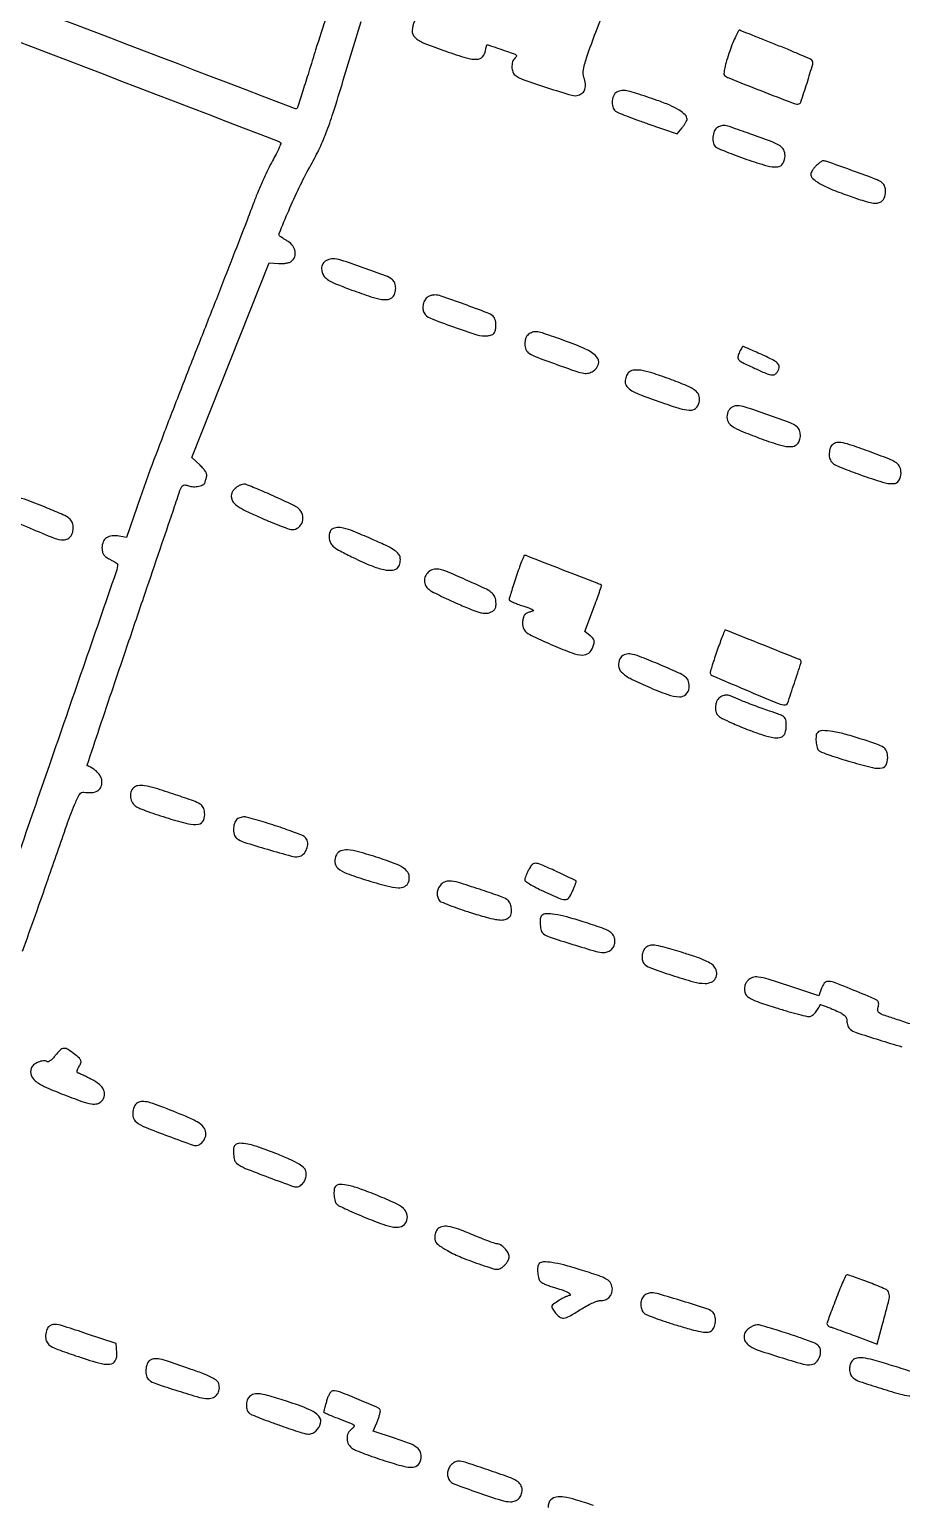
# Model space of a CAD drawing. Header units: metres. Extents: x 244 to 6504, y 133 to 4776.
# Drawn here: x 3292.6 to 3516.7, y 1339.1 to 1717.7 of the extents above; entities that cross this region are included whole.
import ezdxf

# ---------------------------------------------------------------- set-up
doc = ezdxf.new("R2010")
doc.units = ezdxf.units.M
doc.header["$MEASUREMENT"] = 0

msp = doc.modelspace()

# ---------------------------------------------------------------- linework, layer by layer
for points in [[(3073.43, 1797.58, -0.000015), (3212.47, 1744.26, -0.000001), (3356.48, 1689.04, -0.090549), (3357.03, 1688.7, -0.308558), (3357.12, 1688.36, -0.012824), (3356.63, 1687.14, -0.018365), (3355.93, 1685.66, -0.011556), (3355.01, 1683.98, 0.018378), (3353.87, 1681.85, 0.007735), (3352.5, 1678.9, 0.007641), (3351.13, 1675.7, 0.00987), (3349.98, 1672.72, -0.004748), (3348.39, 1668.49, -0.000592), (3344.83, 1659.35, -0.000698), (3340.59, 1648.49, -0.000578), (3336.04, 1636.95, 0.001523), (3331.41, 1625.15, 0.001604), (3326.93, 1613.52, 0.001533), (3323.14, 1603.47, 0.007227), (3321.06, 1597.66), (3317.48, 1587.19), (3315.6, 1587.56, 0.070458), (3313.79, 1587.65, 0.125189), (3312.38, 1587.15, 0.142931), (3311.5, 1586.11, 0.104189), (3311.19, 1584.61, 0.052267), (3311.29, 1583.61, 0.095312), (3311.61, 1582.86, 0.08759), (3312.2, 1582.24, 0.038795), (3313.17, 1581.64, -0.006034), (3313.94, 1581.23, -0.009548), (3314.58, 1580.87, -0.004023), (3315.11, 1580.54, -0.259374), (3315.16, 1580.45, -0.08339), (3314.82, 1578.41, -0.000065), (3297.66, 1528.79, -0.000345), (3281.62, 1482.53, -0.014331)], [(3368.99, 1721.3, 0.009906), (3366.1, 1712.52, -0.001067), (3364.33, 1706.81, -0.001723), (3362.8, 1701.96, -0.000256), (3361.42, 1697.66, -0.119228), (3361.26, 1697.41, -0.295746), (3360.94, 1697.34, -0.000001), (3222.9, 1750.06, -0.000075), (3098.13, 1797.73, -0.00214)], [(2390.74, 4302.36, -0.000001), (2436.6, 4383.87, -0.253439)], [(5649.78, 2908.29, -0.000001), (5592.12, 2927.27, -0.000136)], [(2358.85, 2292.47, -0.000002), (2402.87, 2275.77, -0.000001), (2455, 2255.99, -0.000469)], [(2661.8, 3304.26, -0.000001), (2697.55, 3290.75, -0.000089)], [(2166.88, 2385.74, -0.000003), (2059.01, 2428.09, -0.099946)], [(2836.31, 1902.63, -0.000001), (2798.12, 1918.05, -0.081722)], [(2910.82, 2101.23, -0.000002), (2871.64, 2116.15, -0.08954)], [(4072.04, 2648.41, -0.000003), (4098.22, 2621.39, -0.000215)], [(2835.59, 1257.96, 0.000001), (2811.6, 1266.94)], [(2724.87, 2153.38, -0.00001), (2851.52, 2105.29, -0.308463)], [(3433.83, 1894.18, -0.000012), (3289.85, 1953, -0.000025), (3146.63, 2011.53, -0.11823)], [(2592.86, 1267.89, -0.000002), (2552.45, 1283.32, -0.105537)], [(2874.35, 2096.45, 0.000005), (2911.92, 2082.18, 0.000032)], [(3734.93, 1774.32, -0.000007), (3697.02, 1788.85, -0.036058)], [(2535.59, 1289.9, -0.000004), (2496.83, 1304.97, -0.000295)], [(3121.11, 1058.8, -0.000012), (2978.85, 1116.92, -0.000024), (2837.26, 1174.78, -0.126636)], [(3590.01, 1813.07, -0.000033), (3680.68, 1776.36, -0.060123)], [(3424.04, 1803.21, 0.000011), (3419.48, 1791.46, 0.000051)], [(3380.74, 1727.83, -0.00001), (3385.11, 1739.18, -0.000067)], [(3391.52, 1719.89, 0.096254), (3390.91, 1717.46, 0.217462), (3391.59, 1715.74, 0.097261), (3393.91, 1714.23, 0.01236), (3399.53, 1712.14, 0.010672), (3404.89, 1710.42, 0.078062), (3407.56, 1710.06, 0.207977), (3409, 1710.73, 0.146057), (3409.77, 1712.37, -0.013019), (3409.87, 1712.92, -0.020775), (3409.98, 1713.38, -0.015982), (3410.09, 1713.73, -0.315927), (3410.18, 1713.79, -0.081447), (3410.43, 1713.75, -0.000421), (3412.81, 1712.95, -0.002173), (3415.14, 1712.15, -0.00345), (3417.12, 1711.44, -0.051924), (3417.54, 1711.24, -0.220106), (3417.69, 1711.01, -0.195059), (3417.62, 1710.73, -0.040591), (3417.29, 1710.33, 0.123718), (3416.72, 1709.38, 0.076594), (3416.54, 1708.1, 0.078526), (3416.75, 1706.85, 0.147245), (3417.34, 1706.03, 0.08047), (3419.6, 1704.79, 0.007457), (3425.67, 1702.76, 0.005064), (3431.96, 1700.82, 0.150079), (3433.61, 1700.84, 0.105727), (3434.7, 1701.46, 0.136644), (3435.32, 1702.42, 0.108258), (3435.43, 1703.75, 0.050689), (3435.03, 1705.43, -0.139185), (3434.91, 1707.4, -0.025812), (3435.89, 1710.92, -0.011825), (3438.09, 1717.04, -0.001222), (3443.66, 1731.35, -0.00016), (3458.89, 1770.18, -0.005899)], [(3396.85, 1733.3, -0.000173), (3392.25, 1721.58, -0.015974)], [(3290.74, 1480.92, 0.0022), (3294.08, 1490.21, 0.00222), (3297.33, 1499.5, -0.001181), (3302.12, 1513.29, -0.013898), (3304.14, 1518.59, -0.032608), (3305.46, 1521.27, -0.308535), (3306.56, 1521.8, 0.050155), (3308.55, 1521.7, 0.112776), (3310, 1522.11, 0.150683), (3310.87, 1523.01, 0.118488), (3311.19, 1524.34, 0.098501), (3310.94, 1525.56, 0.082303), (3310.24, 1526.69, 0.066758), (3309.06, 1527.72, 0.037846), (3307.4, 1528.64, -0.382744), (3307.37, 1528.73, -0.000019), (3310.57, 1538.31, -0.000692), (3314.14, 1548.9, -0.000415), (3318.39, 1561.46, 0.000075), (3322.74, 1574.27, 0.000108), (3326.59, 1585.61, 0.000057), (3329.85, 1595.23, 0.001687), (3330.67, 1597.67, -0.009114), (3331.41, 1599.79, -0.10692), (3331.88, 1600.53, -0.23103), (3332.47, 1600.73, -0.060976), (3333.46, 1600.49, 0.09257), (3334.67, 1600.27, 0.056494), (3336.12, 1600.44, 0.060514), (3337.32, 1600.88, 0.281445), (3337.68, 1601.48, -0.067204), (3337.71, 1601.63, -0.007797), (3337.8, 1601.97, -0.009261), (3337.93, 1602.36, -0.007441), (3338.09, 1602.78, 0.154241), (3338.12, 1603.35, 0.067049), (3337.84, 1604.07, 0.050111), (3337.26, 1604.89, 0.026414), (3336.39, 1605.79), (3334.29, 1607.75), (3344.21, 1632.78), (3354.13, 1657.82), (3356.56, 1657.62, 0.031522), (3357.56, 1657.6, 0.03161), (3358.55, 1657.7, 0.033291), (3359.4, 1657.91, 0.097742), (3359.93, 1658.2, 0.136741), (3360.71, 1659.33, 0.127681), (3360.83, 1660.73, 0.114569), (3360.23, 1662.13, 0.095787), (3359.05, 1663.23, -0.000584), (3358.33, 1663.68, -0.0008), (3357.69, 1664.09, -0.000512), (3357.15, 1664.43, -0.009502), (3356.98, 1664.54, -0.352296), (3356.74, 1665.36, -0.003687), (3359.18, 1671.18, -0.011186), (3361.87, 1677.12, -0.01534), (3364.57, 1682.33, 0.015096), (3366.91, 1686.82, 0.020174), (3368.73, 1691.03, 0.014584), (3370.6, 1696.31, 0.004078), (3373.2, 1704.68), (3377.76, 1719.74)], [(3270.72, 1455.08, -0.000019), (3265.35, 1440.63, -0.000413)], [(3518.91, 1462.25, 0.008983), (3515.15, 1463.51, -0.005705), (3512.05, 1464.52, -0.069394), (3510.94, 1465.08, -0.215533), (3510.56, 1465.7, -0.118622), (3510.67, 1466.6, 0.122945), (3510.78, 1467.63, 0.222384), (3510.33, 1468.34, 0.042654), (3508.88, 1469.08, 0.001315), (3502.68, 1471.61, 0.008287), (3499.16, 1472.97, 0.09567), (3497.71, 1473.2, 0.230179), (3496.83, 1472.74, 0.075258), (3496.13, 1471.41), (3495.46, 1469.49), (3488.74, 1471.7, 0.003381), (3482.4, 1473.73, 0.039797), (3479.87, 1474.31, 0.1175), (3478.39, 1474.18, 0.128698), (3477.17, 1473.38, 0.051936), (3476.67, 1472.7, 0.066482), (3476.38, 1471.99, 0.068282), (3476.28, 1471.23, 0.058985), (3476.38, 1470.44, 0.139907), (3476.94, 1469.48, 0.076552), (3478.06, 1468.68, 0.034361), (3480.15, 1467.81, 0.005188), (3484.47, 1466.4, 0.005808), (3487.48, 1465.49, 0.008201), (3490.19, 1464.75, 0.005161), (3492.47, 1464.2, 0.106144), (3493.18, 1464.19, 0.125834), (3493.83, 1464.5, 0.043366), (3494.57, 1465.24, 0.041474), (3495.26, 1466.2, 0.048091), (3495.74, 1467.21, -0.411492), (3495.83, 1467.25, -0.002391), (3496.78, 1466.92, -0.007733), (3497.9, 1466.5, -0.004627), (3499.21, 1465.96, -0.016306), (3500.94, 1465.18, -0.061542), (3501.93, 1464.53, -0.103762), (3502.45, 1463.86, -0.113556), (3502.63, 1463.06, 0.049328), (3502.69, 1462.44, 0.042159), (3502.87, 1461.81, 0.04418), (3503.14, 1461.26, 0.086207), (3503.46, 1460.89, 0.092184), (3504.99, 1460.06, 0.003919), (3510.9, 1458.17, 0.004683), (3516.77, 1456.41, 0.070724)], [(3437.48, 1338.56, 0.010982), (3432.92, 1340.05, 0.039379), (3429.93, 1340.7, 0.067119), (3427.9, 1340.7, 0.164839), (3426.58, 1340.05, 0.107194), (3425.99, 1339.14, 0.103284), (3425.83, 1338.05, 0.097736)]]:
    msp.add_lwpolyline(points, format="xyb")
for points in [[(3472.51, 1712.15, 0.009852), (3471.73, 1709.74, 0.021245), (3471.25, 1707.86, 0.020723), (3471.01, 1706.44, 0.243945), (3471.19, 1705.94, 0.091034), (3472.27, 1705.27, 0.000949), (3480.53, 1702.01, 0.000935), (3488.81, 1698.79, 0.092628), (3490.04, 1698.56, 0.32077), (3490.78, 1699.09, 0.005873), (3492.38, 1703.96, 0.006196), (3493.86, 1708.84, 0.277416), (3493.6, 1709.83, 0.088022), (3493.12, 1710.15, 0.002064), (3490.66, 1711.23, 0.004503), (3487.75, 1712.46, 0.003033), (3484.41, 1713.82, -0.00001), (3481.06, 1715.15, -0.000014), (3478.13, 1716.32, -0.000006), (3475.63, 1717.32, -0.000299), (3475.13, 1717.52, 0.377545), (3474.79, 1717.4, 0.01341), (3474.09, 1716.05, 0.018821), (3473.31, 1714.29, 0.011304)], [(3443.83, 1701.8, 0.174873), (3442.84, 1700.97, 0.098978), (3442.34, 1699.46, 0.097563), (3442.44, 1697.86, 0.16459), (3443.18, 1696.75, 0.068922), (3443.79, 1696.4, 0.003431), (3445.97, 1695.54, 0.005475), (3448.57, 1694.56, 0.003927), (3451.51, 1693.53), (3459.01, 1690.94), (3460.28, 1692.5, 0.016927), (3460.77, 1693.15, 0.020406), (3461.18, 1693.78, 0.019513), (3461.48, 1694.34, 0.114662), (3461.56, 1694.66, 0.202995), (3461.09, 1695.76, 0.051684), (3459.54, 1696.98, 0.039047), (3457.12, 1698.25, 0.018859), (3453.87, 1699.51, 0.002151), (3448.53, 1701.32, 0.024762), (3446.4, 1701.92, 0.065832), (3445.07, 1702.05, 0.079)], [(3469.34, 1692.54, 0.168554), (3468.56, 1691.63, 0.077659), (3468.21, 1690.08, 0.077744), (3468.35, 1688.49, 0.169885), (3469.01, 1687.49, 0.065762), (3469.62, 1687.14, 0.003577), (3471.67, 1686.31, 0.005519), (3474.14, 1685.37, 0.003998), (3476.91, 1684.37, 0.013961), (3482.13, 1682.7, 0.094488), (3484.82, 1682.45, 0.24128), (3486.2, 1683.33, 0.132982), (3486.73, 1685.31, 0.110874), (3486.4, 1686.78, 0.144254), (3485.48, 1687.81, 0.049301), (3483.42, 1688.83, 0.003925), (3477.7, 1690.92, 0.001445), (3472.73, 1692.68, 0.036498), (3471.34, 1693.06, 0.121381), (3470.42, 1693.01, 0.059028)], [(3494.68, 1682.66, 0.022886), (3494.17, 1682.1, 0.026473), (3493.74, 1681.53, 0.026952), (3493.44, 1681.01, 0.120635), (3493.36, 1680.67, 0.208067), (3493.87, 1679.48, 0.054499), (3495.58, 1678.2, 0.035612), (3498.43, 1676.79, 0.011952), (3502.77, 1675.13, 0.005864), (3506.52, 1673.84, 0.027922), (3508.7, 1673.25, 0.051176), (3510.15, 1673.1, 0.124136), (3511.19, 1673.36, 0.157472), (3512.19, 1674.4, 0.107861), (3512.59, 1676.01, 0.109862), (3512.27, 1677.61, 0.168201), (3511.32, 1678.64, 0.034338), (3509.45, 1679.48, 0.002037), (3503.62, 1681.61, 0.000975), (3497.46, 1683.82, 0.085621), (3496.5, 1683.98, 0.137517), (3496.23, 1683.91, 0.020624), (3495.76, 1683.6, 0.021866), (3495.22, 1683.17, 0.017308)], [(3368.12, 1657.78, 0.070358), (3367.77, 1657.21, 0.080611), (3367.61, 1656.59, 0.07001), (3367.65, 1655.88, 0.038838), (3367.88, 1655.05, 0.116222), (3368.52, 1654.05, 0.062713), (3369.7, 1653.18, 0.033283), (3371.73, 1652.21, 0.006783), (3375.44, 1650.79, 0.007067), (3380.3, 1649.08, 0.038966), (3382.99, 1648.4, 0.081773), (3384.7, 1648.39, 0.158144), (3385.91, 1649.01, 0.12204), (3386.49, 1649.98, 0.079983), (3386.67, 1651.27, 0.081218), (3386.44, 1652.54, 0.134375), (3385.82, 1653.42, 0.083467), (3384.06, 1654.45, 0.005191), (3378.35, 1656.52, 0.00535), (3372.61, 1658.48, 0.079533), (3370.52, 1658.81, 0.05808), (3369.87, 1658.74, 0.04366), (3369.18, 1658.51, 0.044578), (3368.56, 1658.17, 0.073454)], [(3394.94, 1649.03, 0.107236), (3394.21, 1648.26, 0.077453), (3393.76, 1647.16, 0.077152), (3393.67, 1645.98, 0.1047), (3393.96, 1644.95, 0.176179), (3395.43, 1643.64, 0.008982), (3401.49, 1641.33, 0.011806), (3407.53, 1639.31, 0.103529), (3410.32, 1639.05, 0.043829), (3411.31, 1639.26, 0.13501), (3411.89, 1639.62, 0.126336), (3412.22, 1640.23, 0.036237), (3412.41, 1641.31, 0.041111), (3412.42, 1642.15, 0.042811), (3412.29, 1642.96, 0.046702), (3412.06, 1643.64, 0.119272), (3411.74, 1644.04, 0.076909), (3410.15, 1644.95, 0.003565), (3404.29, 1647.14, 0.003266), (3398.36, 1649.26, 0.086789), (3396.71, 1649.53, 0.038271), (3396.25, 1649.49, 0.027787), (3395.75, 1649.38, 0.028274), (3395.28, 1649.22, 0.053461)], [(3420.99, 1639.55, 0.095632), (3420.52, 1639.14, 0.06095), (3420.15, 1638.52, 0.055284), (3419.91, 1637.76, 0.049441), (3419.83, 1636.94, 0.108), (3420.14, 1635.49, 0.14914), (3421.02, 1634.5, 0.047893), (3423.03, 1633.52, 0.003298), (3428.98, 1631.35, 0.004201), (3433.21, 1629.88, 0.04099), (3435.05, 1629.42, 0.099629), (3436.26, 1629.46, 0.08667), (3437.42, 1629.96, 0.178471), (3438.76, 1631.77, 0.267895), (3438.31, 1633.64, 0.09722), (3435.49, 1635.62, 0.020628), (3429.88, 1637.86, 0.001822), (3424.78, 1639.63, 0.035783), (3423.17, 1640.06, 0.111726), (3422.13, 1640.02, 0.06759)], [(3474.91, 1634.6, 0.082422), (3474.63, 1633.54, 0.228726), (3474.88, 1632.83, 0.079277), (3475.86, 1632.15, 0.005308), (3478.94, 1630.68, 0.006005), (3481.78, 1629.42, 0.051323), (3483.1, 1629, 0.135757), (3483.92, 1629.05, 0.143364), (3484.58, 1629.52, 0.101244), (3485.21, 1630.79, 0.240467), (3484.99, 1631.78, 0.10375), (3483.78, 1632.76, 0.013474), (3480.76, 1634.21, 0.001644), (3478.97, 1635.01, 0.002585), (3477.42, 1635.68, 0.000654), (3476.06, 1636.26, 0.100571), (3475.9, 1636.29, 0.25597), (3475.79, 1636.23, 0.00979), (3475.52, 1635.79, 0.015424), (3475.22, 1635.24, 0.010016)], [(3446.46, 1629.53, 0.074862), (3446.15, 1629.12, 0.038505), (3445.89, 1628.53, 0.037188), (3445.72, 1627.87, 0.046003), (3445.66, 1627.23, 0.175111), (3446.11, 1625.98, 0.093331), (3447.39, 1624.92, 0.037366), (3450.02, 1623.71, 0.004993), (3455.76, 1621.65, 0.014126), (3460.29, 1620.21, 0.088568), (3462.69, 1619.96, 0.208104), (3464.04, 1620.67, 0.132964), (3464.76, 1622.32, 0.136899), (3464.57, 1623.83, 0.137281), (3463.62, 1625.02, 0.059897), (3461.51, 1626.2, 0.009199), (3457.01, 1627.95, 0.010137), (3452.49, 1629.5, 0.040576), (3449.64, 1630.17, 0.07322), (3447.74, 1630.18, 0.161972)], [(3472.07, 1619.47, 0.143621), (3471.82, 1617.71, 0.180305), (3472.6, 1616.27, 0.077564), (3474.83, 1614.87, 0.012892), (3479.53, 1613, 0.007202), (3484.33, 1611.31, 0.039283), (3487.01, 1610.64, 0.082034), (3488.71, 1610.63, 0.157566), (3489.91, 1611.25, 0.121819), (3490.49, 1612.21, 0.078186), (3490.68, 1613.5, 0.079674), (3490.46, 1614.76, 0.137978), (3489.86, 1615.63, 0.084078), (3488.09, 1616.65, 0.005057), (3482.3, 1618.75, 0.005253), (3476.49, 1620.72, 0.079156), (3474.38, 1621.05, 0.070656), (3473.65, 1620.95, 0.079736), (3473.01, 1620.65, 0.076682), (3472.48, 1620.15, 0.059248)], [(3498.69, 1610.83, 0.083904), (3498.4, 1610.33, 0.038798), (3498.19, 1609.61, 0.037008), (3498.09, 1608.8, 0.042337), (3498.11, 1608.02, 0.123692), (3498.54, 1606.87, 0.109653), (3499.47, 1606.01, 0.041099), (3501.4, 1605.09, 0.004193), (3506.15, 1603.34, 0.011206), (3511.82, 1601.43, 0.086041), (3514.6, 1601.07, 0.245781), (3515.99, 1601.87, 0.142146), (3516.54, 1603.77, 0.099542), (3516.23, 1605.33, 0.146913), (3515.35, 1606.4, 0.055657), (3513.38, 1607.42, 0.005044), (3508.21, 1609.36, 0.005153), (3503.34, 1611.07, 0.043592), (3501.09, 1611.62, 0.113399), (3499.73, 1611.52, 0.145876)], [(3345.64, 1600, 0.041226), (3344.93, 1599.31, 0.090032), (3344.53, 1598.66, 0.097934), (3344.41, 1597.95, 0.055452), (3344.53, 1597.09, 0.129532), (3345.08, 1596.09, 0.060075), (3346.22, 1595.15, 0.032032), (3348.25, 1594.03, 0.006659), (3351.94, 1592.34, 0.005686), (3354.71, 1591.16, 0.007769), (3357.23, 1590.16, 0.005358), (3359.35, 1589.39, 0.085118), (3360.1, 1589.26, 0.169048), (3361.72, 1589.82, 0.154905), (3362.71, 1591.28, 0.144718), (3362.7, 1593.13, 0.14521), (3361.7, 1594.68, 0.065461), (3360.46, 1595.48, 0.003895), (3356.43, 1597.36, 0.006452), (3352.05, 1599.29, 0.009012), (3348.08, 1600.89, 0.132519), (3347.63, 1600.94, 0.04771), (3346.99, 1600.77, 0.043197), (3346.3, 1600.45, 0.039191)], [(3285.26, 1596.28, 0.04121), (3284.99, 1595.52, 0.059223), (3284.89, 1594.81, 0.065594), (3284.96, 1594.15, 0.0687), (3285.19, 1593.54, 0.160038), (3286.4, 1592.43, 0.004877), (3292.72, 1589.64, 0.006831), (3298.93, 1587.06, 0.095033), (3301.31, 1586.61, 0.130395), (3302.39, 1586.9, 0.117218), (3303.25, 1587.69, 0.100851), (3303.73, 1588.9, 0.075028), (3303.78, 1590.34, 0.119243), (3303.37, 1591.45, 0.101558), (3302.48, 1592.33, 0.042303), (3300.69, 1593.29, 0.005272), (3296.61, 1594.99, 0.010414), (3291.26, 1597.03, 0.057446), (3288.26, 1597.73, 0.134021), (3286.44, 1597.45, 0.183004)], [(3370.26, 1589.34, 0.128667), (3369.93, 1588.99, 0.058144), (3369.69, 1588.39, 0.050883), (3369.57, 1587.66, 0.043008), (3369.59, 1586.87, 0.102475), (3369.97, 1585.72, 0.097149), (3370.78, 1584.79, 0.045581), (3372.37, 1583.77, 0.006792), (3375.77, 1582.06, 0.014709), (3380.37, 1579.99, 0.04527), (3383.63, 1578.97, 0.075366), (3385.89, 1578.83, 0.199926), (3387.3, 1579.57, 0.077337), (3387.62, 1580.1, 0.051602), (3387.81, 1580.78, 0.049663), (3387.87, 1581.52, 0.056355), (3387.78, 1582.22, 0.137258), (3387.24, 1583.17, 0.054324), (3386.05, 1584.11, 0.030427), (3384.01, 1585.23, 0.006934), (3380.4, 1586.86, 0.006273), (3375.76, 1588.83, 0.037118), (3373.26, 1589.64, 0.07743), (3371.6, 1589.78, 0.124434)], [(3395.03, 1578.28, 0.087769), (3394.28, 1577.2, 0.116092), (3394.04, 1576.04, 0.118269), (3394.34, 1574.9, 0.093472), (3395.15, 1573.91, 0.054482), (3395.93, 1573.39, 0.005752), (3397.89, 1572.39, 0.007057), (3400.27, 1571.26, 0.005609), (3402.86, 1570.1, 0.005984), (3406.49, 1568.58, 0.03312), (3408.51, 1567.91, 0.065276), (3409.87, 1567.75, 0.10515), (3411.01, 1568, 0.052273), (3411.82, 1568.47, 0.120362), (3412.26, 1569.01, 0.104643), (3412.45, 1569.74, 0.033804), (3412.42, 1570.86, 0.091858), (3412.04, 1572.18, 0.119434), (3411.23, 1573.13, 0.048053), (3409.54, 1574.13, 0.004735), (3405.25, 1576.1, 0.005616), (3400.18, 1578.31, 0.047225), (3397.8, 1579.05, 0.11933), (3396.29, 1579.01, 0.130742)], [(3417.64, 1577.17, 0.002591), (3416.94, 1575.04, 0.003889), (3416.36, 1573.18, 0.001634), (3415.87, 1571.58, 0.084352), (3415.83, 1571.26, 0.268815), (3415.97, 1571.04, 0.010724), (3416.87, 1570.6, 0.016367), (3417.99, 1570.13, 0.010559), (3419.33, 1569.65, -0.004666), (3421.37, 1568.94, -0.092324), (3421.94, 1568.61, -0.543357), (3421.9, 1568.34, -0.050579), (3421.15, 1568.08, 0.060776), (3420.35, 1567.78, 0.109487), (3419.81, 1567.33, 0.097771), (3419.48, 1566.65, 0.041554), (3419.3, 1565.66, 0.096669), (3419.45, 1564.04, 0.156949), (3420.22, 1562.92, 0.057904), (3422.08, 1561.79, 0.004853), (3427.23, 1559.48, 0.013604), (3431.99, 1557.56, 0.078047), (3434.65, 1557.02, 0.177547), (3436.28, 1557.54, 0.144844), (3437.36, 1559.03, 0.030309), (3437.66, 1560.09, 0.111982), (3437.65, 1560.78, 0.127084), (3437.35, 1561.35, 0.044157), (3436.66, 1561.99), (3435.3, 1563.04), (3437.51, 1568.97, 0.002837), (3438.34, 1571.25, 0.004702), (3439.01, 1573.18, 0.000896), (3439.58, 1574.88, 0.368747), (3439.54, 1574.98, 0.027299), (3438.46, 1575.47, 0.000208), (3429.49, 1578.95, 0.000064), (3420.17, 1582.56, 0.092672), (3419.81, 1582.63, 0.304506), (3419.64, 1582.52, 0.002853), (3419.04, 1581.03, 0.008257), (3418.37, 1579.26, 0.005099)], [(3469.32, 1558.29, 0.004455), (3468.63, 1556.27, 0.006149), (3468.04, 1554.44, 0.004021), (3467.58, 1552.9, 0.072651), (3467.51, 1552.39, 0.298143), (3467.93, 1551.77, 0.001006), (3476.66, 1548.07, 0.002262), (3485.02, 1544.58, 0.097874), (3486.89, 1544.21, 0.321511), (3487.37, 1544.56, 0.002049), (3489.13, 1549.82, 0.002088), (3490.84, 1555.09, 0.306094), (3490.67, 1555.68, 0.07804), (3490.19, 1555.97, 0.000126), (3481, 1559.64, 0.000104), (3471.77, 1563.33, 0.095325), (3471.32, 1563.42, 0.308555), (3471.22, 1563.36, 0.000916), (3470.66, 1561.91, 0.004636), (3470.03, 1560.26, 0.002826)], [(3444.29, 1556.05, 0.150132), (3443.94, 1554.24, 0.172162), (3444.69, 1552.66, 0.078891), (3446.92, 1551.05, 0.01536), (3451.43, 1548.93, 0.015107), (3456.6, 1546.88, 0.07859), (3459.6, 1546.3, 0.1977), (3461.27, 1546.93, 0.183639), (3462.09, 1548.57, 0.096318), (3461.93, 1550.22, 0.157393), (3461.15, 1551.37, 0.059515), (3459.26, 1552.5, 0.005228), (3454.14, 1554.74, 0.008742), (3449.36, 1556.67, 0.058376), (3446.87, 1557.3, 0.144171), (3445.36, 1557.07, 0.161201)], [(3470, 1546.15, 0.096146), (3469.53, 1545.73, 0.062711), (3469.16, 1545.11, 0.055949), (3468.93, 1544.33, 0.046509), (3468.85, 1543.47, 0.0713), (3469.01, 1542.31, 0.134598), (3469.51, 1541.5, 0.071679), (3470.57, 1540.76, 0.010207), (3472.99, 1539.61, 0.008632), (3474.85, 1538.81, 0.005539), (3477.04, 1537.94, 0.005566), (3479.21, 1537.13, 0.010381), (3480.98, 1536.54, 0.029965), (3484.01, 1535.78, 0.142404), (3485.77, 1535.96, 0.219666), (3486.74, 1536.98, 0.081081), (3487.06, 1538.98, 0.049978), (3486.93, 1540.35, 0.168284), (3486.47, 1541.11, 0.088647), (3485.47, 1541.7, 0.008352), (3482.76, 1542.64, -0.006139), (3480.87, 1543.28, -0.004337), (3478.78, 1544.05, -0.004377), (3476.78, 1544.82, -0.009206), (3475.25, 1545.46, 0.005791), (3472.85, 1546.48, 0.064992), (3471.85, 1546.74, 0.124259), (3471.06, 1546.65, 0.040891)], [(3495.12, 1537.15, 0.172936), (3494.72, 1536.3, 0.045577), (3494.71, 1534.78, 0.045862), (3494.97, 1533.26, 0.155259), (3495.51, 1532.43, 0.084694), (3496.13, 1532.07, 0.004595), (3498.27, 1531.31, 0.007053), (3500.85, 1530.46, 0.005082), (3503.74, 1529.58, 0.011855), (3509.2, 1528.12, 0.103562), (3511.69, 1528.04, 0.275075), (3512.85, 1529.04, 0.105098), (3513.1, 1531.24, 0.086856), (3512.75, 1532.48, 0.140846), (3512.04, 1533.29, 0.056435), (3510.53, 1534.02, 0.00518), (3506.6, 1535.37, 0.014643), (3502.41, 1536.63, 0.027358), (3498.95, 1537.36, 0.029836), (3496.3, 1537.61, 0.207702)], [(3319.27, 1522.88, 0.12804), (3318.62, 1521.78, 0.105656), (3318.53, 1520.41, 0.102425), (3319.01, 1519.09, 0.112998), (3319.96, 1518.12, 0.047949), (3320.91, 1517.64, 0.00637), (3323.01, 1516.84, 0.00733), (3325.53, 1515.96, 0.006095), (3328.24, 1515.1, 0.014314), (3333.4, 1513.68, 0.100109), (3336, 1513.58, 0.257528), (3337.24, 1514.55, 0.125493), (3337.56, 1516.6, 0.091076), (3337.19, 1517.9, 0.142379), (3336.4, 1518.75, 0.051711), (3334.74, 1519.54, 0.004022), (3330.07, 1521.14, 0.005634), (3324.85, 1522.82, 0.035081), (3322.12, 1523.46, 0.077345), (3320.43, 1523.47, 0.160427)], [(3346.13, 1515.01, 0.169302), (3345.34, 1514.09, 0.077797), (3345, 1512.54, 0.077797), (3345.14, 1510.96, 0.169297), (3345.8, 1509.95, 0.086881), (3347.68, 1508.97, 0.005349), (3353.73, 1507.12, 0.004783), (3359.86, 1505.37, 0.102971), (3361.73, 1505.25, 0.165284), (3362.93, 1505.86, 0.101101), (3363.79, 1507.2, 0.101245), (3364.06, 1508.77, 0.166237), (3363.58, 1510.02, 0.130467), (3362.56, 1510.75, 0.005122), (3358.18, 1512.35, 0.009527), (3353.25, 1513.98, 0.00968), (3348.28, 1515.41, 0.073235), (3347.82, 1515.46, 0.038691), (3347.24, 1515.4, 0.037479), (3346.65, 1515.24, 0.047233)], [(3371.42, 1505.71, 0.141623), (3371.02, 1503.82, 0.201169), (3371.79, 1502.3, 0.087345), (3374.11, 1500.94, 0.015276), (3378.95, 1499.3, 0.008246), (3384.43, 1497.73, 0.051426), (3387.32, 1497.26, 0.127249), (3388.98, 1497.59, 0.190196), (3389.97, 1498.67, 0.152132), (3390.1, 1500.46, 0.164571), (3389.17, 1501.93, 0.077478), (3386.83, 1503.3, 0.01593), (3382.32, 1504.92, 0.009096), (3377.14, 1506.48, 0.050708), (3374.28, 1506.98, 0.114285), (3372.54, 1506.71, 0.17594)], [(3420.85, 1501.88, 0.011864), (3420.46, 1501.08, 0.013997), (3420.13, 1500.29, 0.01291), (3419.88, 1499.62, 0.080718), (3419.83, 1499.26, 0.247098), (3420, 1498.93, 0.01221), (3421.07, 1498.23, 0.017377), (3422.44, 1497.45, 0.011447), (3424.07, 1496.64, 0.005141), (3428.62, 1494.57, 0.09156), (3430.19, 1494.2, 0.250483), (3431.15, 1494.65, 0.061373), (3432.06, 1496.23, 0.002559), (3432.45, 1497.18, 0.003875), (3432.78, 1498.01, 0.001526), (3433.05, 1498.72, 0.091237), (3433.07, 1498.85, 0.290681), (3432.91, 1499.11, 0.000731), (3428.79, 1501.04, 0.003836), (3425.06, 1502.74, 0.028421), (3423.24, 1503.44, 0.081961), (3422.52, 1503.54, 0.140678), (3421.95, 1503.37, 0.100047), (3421.43, 1502.86, 0.028974)], [(3398.34, 1498.13, 0.079982), (3397.68, 1497.21, 0.085399), (3397.36, 1496.16, 0.086858), (3397.41, 1495.07, 0.086459), (3397.83, 1494.06, 0.152522), (3398.31, 1493.66, 0.006275), (3400.42, 1492.8, 0.010419), (3402.99, 1491.85, 0.007154), (3405.93, 1490.88, 0.00567), (3409.92, 1489.68, 0.024804), (3412.31, 1489.12, 0.042998), (3413.92, 1488.96, 0.109837), (3415.06, 1489.2, 0.057231), (3415.82, 1489.66, 0.120002), (3416.25, 1490.19, 0.100715), (3416.42, 1490.93, 0.032895), (3416.39, 1492.05, 0.087482), (3416.02, 1493.38, 0.145413), (3415.25, 1494.23, 0.052747), (3413.6, 1495.02, 0.00396), (3408.9, 1496.62, 0.00415), (3403.37, 1498.41, 0.040872), (3400.99, 1498.95, 0.109241), (3399.54, 1498.84, 0.123502)], [(3424.24, 1490.11, 0.172856), (3423.84, 1489.27, 0.045759), (3423.83, 1487.75, 0.045971), (3424.09, 1486.24, 0.159502), (3424.63, 1485.42, 0.089929), (3426.12, 1484.62, 0.003418), (3432.17, 1482.7, 0.004033), (3438.16, 1480.9, 0.071029), (3440.17, 1480.62, 0.096938), (3441.3, 1480.84, 0.108128), (3442.21, 1481.47, 0.104288), (3442.8, 1482.44, 0.084642), (3443.01, 1483.65, 0.13106), (3442.66, 1484.98, 0.128659), (3441.69, 1485.96, 0.051152), (3439.63, 1486.92, 0.006204), (3434.89, 1488.49, 0.011023), (3430.66, 1489.74, 0.028374), (3427.55, 1490.39, 0.037065), (3425.34, 1490.56, 0.199616)], [(3451.21, 1482.1, 0.122765), (3450.47, 1481.29, 0.081382), (3450.05, 1480.08, 0.081951), (3450.03, 1478.82, 0.128071), (3450.46, 1477.83, 0.141312), (3451.97, 1476.73, 0.007644), (3457.62, 1474.78, 0.010962), (3463.22, 1473.08, 0.068384), (3466.18, 1472.67, 0.104811), (3467.82, 1473.02, 0.157772), (3468.9, 1473.99, 0.163964), (3469.19, 1475.37, 0.114779), (3468.63, 1476.88, 0.108586), (3467.81, 1477.69, 0.033045), (3466.28, 1478.51, 0.023839), (3464, 1479.42, 0.008717), (3460.7, 1480.48, 0.00356), (3455.91, 1481.91, 0.028244), (3453.65, 1482.42, 0.06662), (3452.27, 1482.47, 0.121854)], [(3299.18, 1454.15, -0.026962), (3298.58, 1453.42, -0.041092), (3297.98, 1452.87, -0.048725), (3297.46, 1452.54, -0.260911), (3297.13, 1452.55, 0.166494), (3296.14, 1452.78, 0.071699), (3294.8, 1452.44, 0.070812), (3293.59, 1451.72, 0.148078), (3292.98, 1450.83, 0.157321), (3292.99, 1449.12, 0.142259), (3293.99, 1447.66, 0.066554), (3296.36, 1446.19, 0.013292), (3300.96, 1444.26, 0.006107), (3305.98, 1442.38, 0.043424), (3308.49, 1441.72, 0.105521), (3310.03, 1441.78, 0.158625), (3311.16, 1442.49, 0.132092), (3311.8, 1443.89, 0.151635), (3311.6, 1445.33, 0.112776), (3310.52, 1446.73, 0.055008), (3308.62, 1447.97, 0.002868), (3307.46, 1448.54, 0.00357), (3306.37, 1449.07, 0.00291), (3305.45, 1449.49, 0.027026), (3305.05, 1449.65, -0.234257), (3304.85, 1449.85, -0.119794), (3304.81, 1450.22, -0.070929), (3304.97, 1450.73, -0.03169), (3305.3, 1451.35, 0.045192), (3305.75, 1452.24, 0.179492), (3305.76, 1452.84, 0.122313), (3305.37, 1453.44, 0.016538), (3304.23, 1454.44, 0.030034), (3302.51, 1455.68, 0.156853), (3301.39, 1455.97, 0.179314), (3300.4, 1455.54, 0.041779)], [(3320.63, 1442.14, 0.173001), (3319.64, 1441.3, 0.098799), (3319.12, 1439.79, 0.097734), (3319.23, 1438.19, 0.165274), (3319.96, 1437.09, 0.06821), (3322.26, 1435.77, 0.006541), (3328.26, 1433.44, 0.003455), (3334.62, 1431.11, 0.179441), (3335.9, 1431.13, 0.064471), (3336.35, 1431.37, 0.035317), (3336.82, 1431.76, 0.034544), (3337.25, 1432.23, 0.04618), (3337.56, 1432.72, 0.140314), (3337.89, 1434.32, 0.158663), (3337.3, 1435.76, 0.092468), (3335.61, 1437.13, 0.027777), (3332.61, 1438.56, 0.002293), (3326.34, 1441.08, 0.02173), (3323.6, 1442.03, 0.054493), (3321.94, 1442.33, 0.10902)], [(3345.41, 1431.16, 0.17285), (3345.01, 1430.31, 0.045773), (3345, 1428.79, 0.045979), (3345.26, 1427.28, 0.159823), (3345.8, 1426.47, 0.072262), (3348.02, 1425.17, 0.006464), (3354.06, 1422.84, 0.003541), (3360.43, 1420.51, 0.179058), (3361.74, 1420.53, 0.111437), (3362.72, 1421.18, 0.090978), (3363.41, 1422.24, 0.089168), (3363.69, 1423.5, 0.101178), (3363.5, 1424.71, 0.142938), (3362.9, 1425.5, 0.032382), (3361.48, 1426.43, 0.023979), (3359.31, 1427.51, 0.008569), (3356.12, 1428.86, 0.01088), (3351.79, 1430.49, 0.031661), (3348.71, 1431.36, 0.045895), (3346.56, 1431.61, 0.206238)], [(3371.25, 1420.56, 0.172892), (3370.85, 1419.71, 0.045678), (3370.83, 1418.19, 0.045922), (3371.1, 1416.68, 0.157594), (3371.63, 1415.86, 0.059579), (3372.24, 1415.48, 0.003479), (3374.21, 1414.56, 0.005232), (3376.58, 1413.51, 0.003825), (3379.24, 1412.39, 0.014819), (3384.01, 1410.58, 0.069702), (3386.88, 1410.02, 0.158198), (3388.59, 1410.47, 0.187563), (3389.57, 1411.83, 0.136333), (3389.55, 1413.49, 0.14802), (3388.66, 1414.85, 0.066147), (3386.5, 1416.21, 0.010794), (3381.96, 1418.19, 0.011015), (3377.63, 1419.86, 0.032014), (3374.56, 1420.75, 0.046561), (3372.4, 1421.02, 0.207037)], [(3397.33, 1409.44, 0.074494), (3397.04, 1408.97, 0.041702), (3396.84, 1408.32, 0.040508), (3396.73, 1407.61, 0.051913), (3396.76, 1406.96, 0.195378), (3397.55, 1405.6, 0.038825), (3399.95, 1404.02, 0.030119), (3403.6, 1402.29, 0.012672), (3408.69, 1400.39, 0.005758), (3411.54, 1399.45, 0.064621), (3412.71, 1399.23, 0.139543), (3413.54, 1399.43, 0.05798), (3414.49, 1400.1, 0.040317), (3415.01, 1400.65, 0.037271), (3415.45, 1401.3, 0.039421), (3415.76, 1401.93, 0.092118), (3415.85, 1402.45, 0.137153), (3415.58, 1403.44, 0.053678), (3414.71, 1404.57, 0.053729), (3413.64, 1405.48, 0.150207), (3412.7, 1405.76, -0.085705), (3412.22, 1405.85, -0.003692), (3410.58, 1406.44, -0.006212), (3408.64, 1407.19, -0.004378), (3406.48, 1408.08, 0.011645), (3402.53, 1409.64, 0.051257), (3400.11, 1410.26, 0.099628), (3398.49, 1410.18, 0.158445)], [(3423.58, 1400.69, 0.17291), (3423.18, 1399.84, 0.045636), (3423.16, 1398.32, 0.045897), (3423.43, 1396.8, 0.156619), (3423.97, 1395.98, 0.063235), (3424.47, 1395.66, 0.013065), (3425.43, 1395.25, 0.01354), (3426.57, 1394.83, 0.012389), (3427.77, 1394.46, -0.01814), (3429.71, 1393.84, -0.036637), (3431.16, 1393.18, -0.165659), (3431.55, 1392.77, -0.541929), (3431.39, 1392.51, 0.097103), (3431.02, 1392.44, 0.012867), (3430.3, 1392.12, 0.014515), (3429.46, 1391.69, 0.011717), (3428.58, 1391.18, 0.012032), (3427.19, 1390.29, 0.164213), (3426.83, 1389.81, 0.218487), (3426.88, 1389.29, 0.023198), (3427.58, 1388.22, 0.069558), (3428.73, 1387.03, 0.193049), (3429.83, 1386.71, 0.104274), (3431.3, 1387.18, 0.013653), (3434.11, 1388.87, -0.017176), (3435.61, 1389.76, -0.019077), (3437.12, 1390.51, -0.018785), (3438.44, 1391.05, -0.087464), (3439.25, 1391.19, 0.082053), (3440.52, 1391.4, 0.112165), (3441.51, 1392.01, 0.113729), (3442.13, 1392.98, 0.086101), (3442.35, 1394.22, 0.135632), (3441.97, 1395.59, 0.124399), (3440.94, 1396.62, 0.052266), (3438.78, 1397.61, 0.007254), (3434.09, 1399.13, 0.010153), (3429.85, 1400.35, 0.027833), (3426.79, 1400.97, 0.037302), (3424.64, 1401.13, 0.198279)], [(3499.97, 1392.02, 0.000107), (3499.12, 1389.74, 0.000148), (3498.35, 1387.71, 0.00009), (3497.71, 1385.99, 0.001912), (3497.53, 1385.48, 0.16015), (3497.52, 1385.17, 0.105889), (3497.69, 1384.86, 0.084628), (3498.01, 1384.58, 0.061809), (3498.45, 1384.4, -0.014784), (3499.19, 1384.16, -0.001592), (3500.88, 1383.56, -0.001956), (3502.9, 1382.83, -0.001574), (3505.05, 1382.03), (3510.45, 1380.01), (3511.81, 1385.1, 0.003628), (3513.49, 1391.62, 0.135565), (3513.45, 1393.13, 0.219757), (3512.57, 1394.12, 0.011738), (3508.59, 1395.75, 0.002973), (3506.48, 1396.54, 0.004388), (3504.62, 1397.21, 0.002079), (3503.03, 1397.75, 0.081937), (3502.66, 1397.81, 0.285799), (3502.39, 1397.65, 0.005639), (3501.66, 1396.11, 0.011656), (3500.84, 1394.24, 0.007333)], [(3450.43, 1392.38, 0.122447), (3449.84, 1391.4, 0.08304), (3449.67, 1390.1, 0.083715), (3449.93, 1388.83, 0.128355), (3450.58, 1387.92, 0.0802), (3451.27, 1387.51, 0.005392), (3453.42, 1386.7, 0.007643), (3456.02, 1385.79, 0.005646), (3458.92, 1384.87, 0.00621), (3462.62, 1383.78, 0.022795), (3464.99, 1383.23, 0.035104), (3466.6, 1383.05, 0.134024), (3467.58, 1383.27, 0.166197), (3468.43, 1384.19, 0.083911), (3468.83, 1385.73, 0.083848), (3468.7, 1387.32, 0.165461), (3468.02, 1388.37, 0.089529), (3466.6, 1389.12, 0.002885), (3460.38, 1391.07, 0.00342), (3454.22, 1392.91, 0.071039), (3452.32, 1393.18, 0.060628), (3451.84, 1393.12, 0.039077), (3451.31, 1392.94, 0.038938), (3450.81, 1392.69, 0.057885)], [(3297.31, 1384.28, 0.084021), (3297.02, 1383.78, 0.03876), (3296.81, 1383.05, 0.036965), (3296.71, 1382.24, 0.042235), (3296.73, 1381.46, 0.118495), (3297.15, 1380.33, 0.116072), (3298.03, 1379.49, 0.043714), (3299.86, 1378.64, 0.004409), (3304.4, 1377.04, 0.01174), (3310.31, 1375.17, 0.087505), (3313.23, 1374.85, 0.257046), (3314.61, 1375.74, 0.146849), (3315.03, 1377.74), (3314.83, 1380.15), (3307.23, 1382.69, 0.002778), (3301.57, 1384.55, 0.038286), (3299.47, 1385.05, 0.124447), (3298.27, 1384.94, 0.136139)], [(3477.6, 1384.2, 0.087401), (3476.6, 1383.19, 0.135917), (3476.19, 1382.04, 0.13987), (3476.44, 1380.88, 0.094916), (3477.29, 1379.81, 0.094523), (3479.32, 1378.65, 0.007264), (3485.31, 1376.69, 0.00685), (3491.38, 1374.9, 0.104483), (3493.56, 1374.76, 0.165284), (3494.75, 1375.36, 0.101101), (3495.61, 1376.7, 0.101245), (3495.88, 1378.28, 0.166237), (3495.4, 1379.52, 0.128485), (3494.4, 1380.25, 0.006826), (3490.67, 1381.62, 0.009723), (3485.91, 1383.2, 0.005462), (3480.09, 1384.94, 0.100364), (3479.59, 1384.97, 0.042042), (3478.94, 1384.84, 0.039388), (3478.24, 1384.57, 0.041085)], [(3323.61, 1375.9, 0.169274), (3322.82, 1374.98, 0.077887), (3322.47, 1373.43, 0.077655), (3322.62, 1371.85, 0.165692), (3323.28, 1370.82, 0.085566), (3325.04, 1369.87, 0.005443), (3330.64, 1368.03, 0.006104), (3336.23, 1366.34, 0.070515), (3338.49, 1366.02, 0.108951), (3339.83, 1366.31, 0.128608), (3340.83, 1367.14, 0.124007), (3341.32, 1368.37, 0.097141), (3341.23, 1369.82, 0.161541), (3340.72, 1370.6, 0.048132), (3339.51, 1371.39, 0.029171), (3337.49, 1372.31, 0.007618), (3334.15, 1373.53, 0.002108), (3328.32, 1375.53, 0.026343), (3326.07, 1376.16, 0.076523), (3324.74, 1376.25, 0.110327)], [(3504.09, 1375.82, 0.12227), (3503.5, 1374.85, 0.081751), (3503.32, 1373.55, 0.082682), (3503.57, 1372.28, 0.130877), (3504.21, 1371.38, 0.092127), (3505.89, 1370.44, 0.005642), (3511.39, 1368.66, 0.006759), (3516.86, 1367.03, 0.067283), (3519.22, 1366.69, 0.0741), (3520.6, 1366.89, 0.114361), (3521.64, 1367.48, 0.120113), (3522.28, 1368.44, 0.087279), (3522.5, 1369.71, 0.133919), (3522.14, 1371.04, 0.129573), (3521.15, 1372.02, 0.050215), (3519.04, 1372.96, 0.005861), (3514.12, 1374.55, 0.005925), (3509.29, 1375.97, 0.037124), (3506.78, 1376.48, 0.081726), (3505.21, 1376.42, 0.147514)], [(3349.08, 1366.55, 0.121633), (3348.5, 1365.59, 0.077377), (3348.31, 1364.3, 0.07949), (3348.52, 1363.05, 0.145969), (3349.11, 1362.22, 0.069729), (3349.73, 1361.86, 0.003587), (3351.87, 1361, 0.005649), (3354.44, 1360.03, 0.004065), (3357.33, 1359, 0.00312), (3362.15, 1357.36, 0.043331), (3363.94, 1356.93, 0.12659), (3365.05, 1357.04, 0.095437), (3366.11, 1357.68, 0.138736), (3367.37, 1359.7, 0.267369), (3366.93, 1361.49, 0.105113), (3364.39, 1363.23, 0.018119), (3358.88, 1365.27, 0.007585), (3354.39, 1366.67, 0.03956), (3351.86, 1367.21, 0.080222), (3350.23, 1367.16, 0.149828)], [(3368.92, 1365.44, 0.002769), (3368.63, 1364.44, 0.003999), (3368.38, 1363.55, 0.002114), (3368.18, 1362.8, 0.06398), (3368.16, 1362.61, 0.294251), (3368.25, 1362.46, 0.003124), (3369.41, 1361.94, 0.008599), (3370.79, 1361.36, 0.005335), (3372.43, 1360.73, -0.005137), (3375.02, 1359.73, -0.079973), (3375.84, 1359.24, -0.365519), (3375.92, 1358.79, -0.108223), (3375.41, 1358.23, 0.127075), (3374.46, 1357.12, 0.124195), (3374.16, 1355.69, 0.12229), (3374.57, 1354.26, 0.120927), (3375.61, 1353.19, 0.044388), (3376.55, 1352.7, 0.005791), (3378.66, 1351.87, 0.006703), (3381.19, 1350.95, 0.005561), (3383.91, 1350.04, 0.012637), (3388.68, 1348.63, 0.084048), (3391.14, 1348.4, 0.205163), (3392.49, 1349.1, 0.136116), (3393.21, 1350.72, 0.130585), (3393.04, 1352.23, 0.139657), (3392.15, 1353.41, 0.068949), (3390.2, 1354.49, 0.013356), (3386.39, 1355.84), (3380.9, 1357.63), (3381.82, 1359.81, 0.012716), (3382.17, 1360.72, 0.013563), (3382.46, 1361.61, 0.013231), (3382.67, 1362.4, 0.059507), (3382.73, 1362.87, 0.297855), (3382.25, 1363.6, 0.004314), (3377.25, 1365.74, 0.008481), (3372.45, 1367.65, 0.092836), (3370.41, 1368.01, 0.225766), (3370.09, 1367.85, 0.037013), (3369.68, 1367.25, 0.034527), (3369.27, 1366.43, 0.024222)], [(3400.99, 1349.08, 0.080129), (3400.33, 1348.16, 0.086592), (3400.01, 1347.1, 0.087569), (3400.07, 1346.01, 0.084294), (3400.5, 1344.98, 0.16495), (3401.59, 1344.11, 0.003974), (3407.77, 1341.9, 0.006537), (3413.77, 1339.9, 0.077437), (3416.18, 1339.52, 0.088439), (3417.39, 1339.74, 0.110626), (3418.34, 1340.35, 0.109553), (3418.95, 1341.32, 0.0854), (3419.16, 1342.55, 0.135497), (3418.8, 1343.86, 0.126049), (3417.82, 1344.84, 0.045837), (3415.68, 1345.84, 0.004699), (3410.4, 1347.7, 0.002436), (3404.95, 1349.52, 0.043218), (3403.15, 1349.95, 0.140729), (3402.05, 1349.8, 0.093312)]]:
    msp.add_lwpolyline(points, format="xyb", close=True)

doc.saveas('drawing.dxf')
